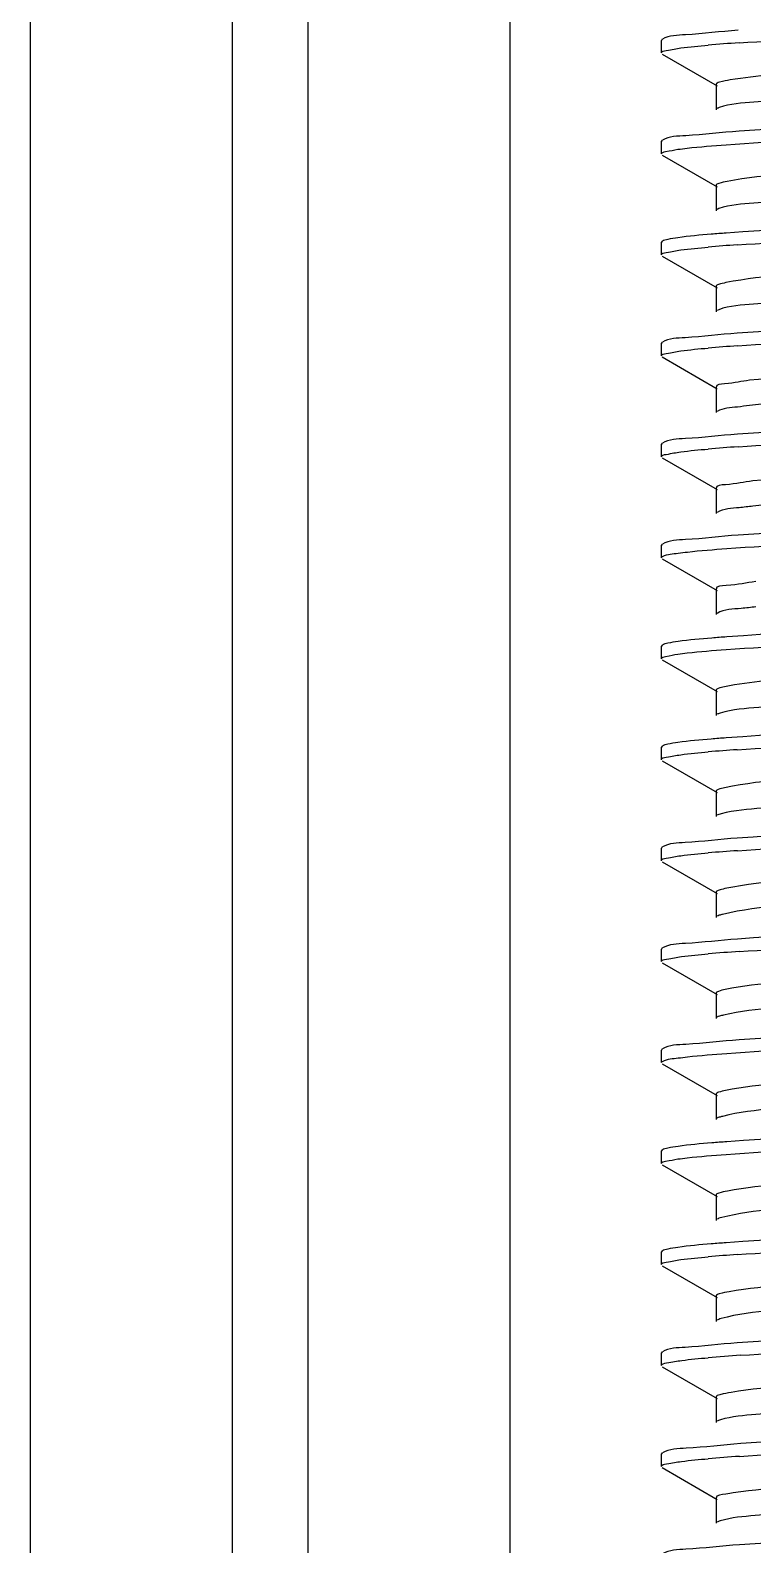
# Model space of a CAD drawing. Extents: x 1725261 to 1937680, y 860327 to 1571294.
# Drawn here: x 1825508.2 to 1825678.5, y 1249408 to 1249765.2 of the extents above; entities that cross this region are included whole.
import ezdxf

# ---------------------------------------------------------------- set-up
doc = ezdxf.new("R2010")
doc.units = 0
doc.header["$LTSCALE"] = 1000
doc.header["$MEASUREMENT"] = 0

msp = doc.modelspace()

# ---------------------------------------------------------------- linework, layer by layer
at = {"linetype": 'Continuous'}
for p, q in [((1825508.17, 1253335.18), (1825508.17, 1248594.16)), ((1825555.79, 1253335.18), (1825555.79, 1248594.16)), ((1825573.65, 1253335.18), (1825573.65, 1248594.16)), ((1825621.28, 1253335.18), (1825621.28, 1248594.16)), ((1825657.22, 1249763.09), (1825657, 1249762.83)), ((1825657, 1249759.85), (1825657, 1249762.83)), ((1825657, 1249759.85), (1825657, 1249762.83)), ((1825657.22, 1249759.59), (1825670.15, 1249752.11)), ((1825669.89, 1249752.41), (1825669.89, 1249746.46)), ((1825657.22, 1249739.28), (1825657, 1249739.02)), ((1825657, 1249736.04), (1825657, 1249739.02)), ((1825657, 1249736.04), (1825657, 1249739.02)), ((1825657.22, 1249735.78), (1825670.15, 1249728.3)), ((1825669.89, 1249728.6), (1825669.89, 1249722.64)), ((1825670.59, 1249723.14), (1825670.15, 1249722.95)), ((1825657.22, 1249715.46), (1825657, 1249715.2)), ((1825657, 1249712.23), (1825657, 1249715.2)), ((1825657, 1249712.23), (1825657, 1249715.2)), ((1825657.22, 1249711.96), (1825670.15, 1249704.48)), ((1825669.89, 1249704.78), (1825669.89, 1249698.83)), ((1825670.54, 1249699.31), (1825670.15, 1249699.13)), ((1825657.22, 1249691.65), (1825657, 1249691.39)), ((1825657, 1249688.41), (1825657, 1249691.39)), ((1825657, 1249688.41), (1825657, 1249691.39)), ((1825657.22, 1249688.15), (1825670.15, 1249680.67)), ((1825669.89, 1249680.97), (1825669.89, 1249675.02)), ((1825657.22, 1249667.84), (1825657, 1249667.58)), ((1825657, 1249664.6), (1825657, 1249667.58)), ((1825657, 1249664.6), (1825657, 1249667.58)), ((1825657.22, 1249664.34), (1825670.15, 1249656.86)), ((1825669.89, 1249657.16), (1825669.89, 1249651.21)), ((1825657.22, 1249644.02), (1825657, 1249643.76)), ((1825657, 1249640.79), (1825657, 1249643.76)), ((1825657, 1249640.79), (1825657, 1249643.76)), ((1825657.22, 1249640.53), (1825670.15, 1249633.04)), ((1825669.89, 1249633.35), (1825669.89, 1249627.39)), ((1825657.22, 1249620.21), (1825657, 1249619.95)), ((1825657, 1249616.97), (1825657, 1249619.95)), ((1825657, 1249616.97), (1825657, 1249619.95)), ((1825657.22, 1249616.71), (1825670.15, 1249609.23)), ((1825669.89, 1249609.53), (1825669.89, 1249603.58)), ((1825657.22, 1249596.4), (1825657, 1249596.14)), ((1825657, 1249593.16), (1825657, 1249596.14)), ((1825657, 1249593.16), (1825657, 1249596.14)), ((1825657.22, 1249592.9), (1825670.15, 1249585.42)), ((1825669.89, 1249585.72), (1825669.89, 1249579.77)), ((1825657.22, 1249572.59), (1825657, 1249572.33)), ((1825657, 1249569.35), (1825657, 1249572.33)), ((1825657, 1249569.35), (1825657, 1249572.33)), ((1825657.22, 1249569.09), (1825670.15, 1249561.61)), ((1825669.89, 1249561.91), (1825669.89, 1249555.95)), ((1825657.22, 1249548.77), (1825657, 1249548.51)), ((1825657, 1249545.54), (1825657, 1249548.51)), ((1825657, 1249545.54), (1825657, 1249548.51)), ((1825657.22, 1249545.28), (1825670.15, 1249537.79)), ((1825669.89, 1249538.09), (1825669.89, 1249532.14)), ((1825657.22, 1249524.96), (1825657, 1249524.7)), ((1825657, 1249521.72), (1825657, 1249524.7)), ((1825657, 1249521.72), (1825657, 1249524.7)), ((1825657.22, 1249521.46), (1825670.15, 1249513.98)), ((1825669.89, 1249514.28), (1825669.89, 1249508.33)), ((1825657.22, 1249501.15), (1825657, 1249500.89)), ((1825657, 1249497.91), (1825657, 1249500.89)), ((1825657, 1249497.91), (1825657, 1249500.89)), ((1825657.22, 1249497.65), (1825670.15, 1249490.17)), ((1825669.89, 1249490.47), (1825669.89, 1249484.52)), ((1825657.22, 1249477.34), (1825657, 1249477.07)), ((1825657, 1249474.1), (1825657, 1249477.07)), ((1825657, 1249474.1), (1825657, 1249477.07)), ((1825657.22, 1249473.84), (1825670.15, 1249466.35)), ((1825669.89, 1249466.66), (1825669.89, 1249460.7)), ((1825657.22, 1249453.52), (1825657, 1249453.26)), ((1825657, 1249450.28), (1825657, 1249453.26)), ((1825657, 1249450.28), (1825657, 1249453.26)), ((1825657.22, 1249450.02), (1825670.15, 1249442.54)), ((1825669.89, 1249442.84), (1825669.89, 1249436.89)), ((1825657.22, 1249429.71), (1825657, 1249429.45)), ((1825657, 1249426.47), (1825657, 1249429.45)), ((1825657, 1249426.47), (1825657, 1249429.45)), ((1825657.22, 1249426.21), (1825670.15, 1249418.73)), ((1825669.89, 1249419.03), (1825669.89, 1249413.08))]:
    msp.add_line(p, q, dxfattribs=at)
for centre, radius, start, end in [((1825702.76, 1249348.5), 414.65, 93.7954, 94.806), ((1825702.22, 1249307.6), 407.91, 93.8436, 94.8035), ((1825702.29, 1249282.91), 408.78, 93.8362, 94.8047), ((1825702.46, 1249256.92), 410.97, 93.8204, 94.8056), ((1825702.22, 1249188.54), 407.9, 93.8437, 94.8034), ((1825702.28, 1249163.89), 408.74, 93.8366, 94.8046), ((1825702.9, 1249132.26), 416.58, 93.7887, 94.801), ((1825702.22, 1249069.48), 407.89, 93.8438, 94.8034), ((1825703.35, 1249031.4), 422.21, 93.753, 94.8001), ((1825702.92, 1249013.01), 416.76, 93.7875, 94.801)]:
    msp.add_arc(centre, radius, start, end, dxfattribs=at)
for points, knots in [([(1825675.31, 1249762.24), (1825686.6, 1249763), (1825738, 1249765.47), (1825789.45, 1249766.67), (1825829.49, 1249769.39)], [0, 0, 0, 0, 0.21997, 1, 1, 1, 1]), ([(1825675.09, 1249765.2), (1825670.95, 1249764.92), (1825665.16, 1249764.12), (1825658.84, 1249764.01), (1825657.23, 1249763.09)], [0, 0, 0, 0, 0.690434, 1, 1, 1, 1]), ([(1825830.33, 1249763.09), (1825820.19, 1249761.62), (1825785.03, 1249760.03), (1825739.11, 1249757.9), (1825696.97, 1249755.56), (1825679.62, 1249754.54), (1825673.23, 1249753.49)], [0, 0, 0, 0, 0.195214, 0.66949, 0.876579, 1, 1, 1, 1]), ([(1825657, 1249759.85), (1825657, 1249760.29), (1825659.29, 1249760.57), (1825660.45, 1249760.88), (1825661.6, 1249761.03)], [0, 0, 0, 0, 0.271456, 1, 1, 1, 1]), ([(1825830.33, 1249757.14), (1825819.34, 1249755.55), (1825790.62, 1249754.37), (1825753.16, 1249752.45), (1825719.19, 1249750.84), (1825697.25, 1249749.79), (1825681.58, 1249748.39), (1825673.24, 1249747.86), (1825670.63, 1249746.97)], [0, 0, 0, 0, 0.2081, 0.537452, 0.703534, 0.845734, 0.94828, 1, 1, 1, 1]), ([(1825673.23, 1249753.49), (1825672.38, 1249753.35), (1825671.48, 1249753.14), (1825669.89, 1249752.74), (1825669.89, 1249752.41)], [0, 0, 0, 0, 0.718866, 1, 1, 1, 1]), ([(1825829.49, 1249748.55), (1825818.26, 1249747.79), (1825766.86, 1249745.31), (1825715.4, 1249744.11), (1825675.31, 1249741.4)], [0, 0, 0, 0, 0.218927, 1, 1, 1, 1]), ([(1825670.63, 1249746.97), (1825670.54, 1249746.93), (1825670.38, 1249746.87), (1825670.22, 1249746.8), (1825670.15, 1249746.76)], [0, 0, 0, 0, 0.55363, 1, 1, 1, 1]), ([(1825672.27, 1249738.21), (1825683.76, 1249739.06), (1825737.13, 1249741.66), (1825790.59, 1249742.7), (1825832.39, 1249745.78)], [0, 0, 0, 0, 0.21564, 1, 1, 1, 1]), ([(1825675.31, 1249741.4), (1825671.12, 1249741.12), (1825665.25, 1249740.31), (1825658.86, 1249740.21), (1825657.23, 1249739.28)], [0, 0, 0, 0, 0.690663, 1, 1, 1, 1]), ([(1825657, 1249736.04), (1825657, 1249736.41), (1825658.92, 1249736.73), (1825659.92, 1249736.99), (1825660.91, 1249737.13)], [0, 0, 0, 0, 0.274278, 1, 1, 1, 1]), ([(1825660.91, 1249737.13), (1825661.63, 1249737.23), (1825665.4, 1249737.69), (1825669.2, 1249737.99), (1825672.27, 1249738.21)], [0, 0, 0, 0, 0.191483, 1, 1, 1, 1]), ([(1825830.84, 1249739.35), (1825820.69, 1249737.79), (1825793.68, 1249736.66), (1825750.38, 1249734.51), (1825707.88, 1249732.16), (1825681.85, 1249731.28), (1825672.49, 1249729.55)], [0, 0, 0, 0, 0.194105, 0.509785, 0.82001, 1, 1, 1, 1]), ([(1825830.84, 1249733.4), (1825820.01, 1249731.73), (1825791.32, 1249730.63), (1825753.82, 1249728.66), (1825719.56, 1249727.05), (1825697.39, 1249725.99), (1825681.59, 1249724.56), (1825673.19, 1249724.06), (1825670.59, 1249723.14)], [0, 0, 0, 0, 0.204575, 0.534732, 0.702004, 0.845303, 0.948449, 1, 1, 1, 1]), ([(1825672.49, 1249729.55), (1825671.83, 1249729.43), (1825671.09, 1249729.26), (1825669.89, 1249728.87), (1825669.89, 1249728.6)], [0, 0, 0, 0, 0.712667, 1, 1, 1, 1]), ([(1825832.39, 1249724.94), (1825820.93, 1249724.1), (1825767.55, 1249721.5), (1825714.1, 1249720.44), (1825672.27, 1249717.38)], [0, 0, 0, 0, 0.215051, 1, 1, 1, 1]), ([(1825674.87, 1249714.59), (1825686.16, 1249715.36), (1825737.75, 1249717.84), (1825789.4, 1249719.03), (1825829.63, 1249721.77)], [0, 0, 0, 0, 0.219067, 1, 1, 1, 1]), ([(1825660.91, 1249716.29), (1825660.1, 1249716.18), (1825658.87, 1249715.97), (1825657.62, 1249715.69), (1825657.23, 1249715.46)], [0, 0, 0, 0, 0.643579, 1, 1, 1, 1]), ([(1825672.27, 1249717.38), (1825671.1, 1249717.29), (1825667.31, 1249717), (1825663.52, 1249716.66), (1825660.91, 1249716.29)], [0, 0, 0, 0, 0.307323, 1, 1, 1, 1]), ([(1825831.32, 1249715.62), (1825821.28, 1249713.96), (1825794.17, 1249712.92), (1825750.59, 1249710.71), (1825707.75, 1249708.29), (1825681.51, 1249707.51), (1825672.2, 1249705.68)], [0, 0, 0, 0, 0.1914, 0.508904, 0.82143, 1, 1, 1, 1]), ([(1825657, 1249712.23), (1825657, 1249712.66), (1825659.27, 1249712.94), (1825660.42, 1249713.26), (1825661.57, 1249713.4)], [0, 0, 0, 0, 0.271597, 1, 1, 1, 1]), ([(1825831.32, 1249709.66), (1825820.67, 1249707.91), (1825792.02, 1249706.91), (1825754.49, 1249704.87), (1825719.96, 1249703.25), (1825697.55, 1249702.2), (1825681.62, 1249700.73), (1825673.14, 1249700.26), (1825670.54, 1249699.31)], [0, 0, 0, 0, 0.200932, 0.531835, 0.700309, 0.844745, 0.948548, 1, 1, 1, 1]), ([(1825672.2, 1249705.68), (1825671.61, 1249705.57), (1825670.94, 1249705.42), (1825669.89, 1249705.03), (1825669.89, 1249704.78)], [0, 0, 0, 0, 0.709469, 1, 1, 1, 1]), ([(1825829.63, 1249700.94), (1825818.35, 1249700.17), (1825766.76, 1249697.68), (1825715.11, 1249696.49), (1825674.87, 1249693.75)], [0, 0, 0, 0, 0.219037, 1, 1, 1, 1]), ([(1825674.94, 1249690.78), (1825686.22, 1249691.55), (1825737.75, 1249694.03), (1825789.35, 1249695.22), (1825829.54, 1249697.95)], [0, 0, 0, 0, 0.219143, 1, 1, 1, 1]), ([(1825674.87, 1249693.75), (1825670.79, 1249693.47), (1825665.06, 1249692.68), (1825658.82, 1249692.57), (1825657.23, 1249691.65)], [0, 0, 0, 0, 0.690196, 1, 1, 1, 1]), ([(1825831.77, 1249691.88), (1825823.01, 1249690.33), (1825798.83, 1249689.37), (1825758.74, 1249687.13), (1825716.25, 1249685.23), (1825688.96, 1249683.85), (1825677.82, 1249682.65)], [0, 0, 0, 0, 0.172879, 0.468878, 0.781995, 1, 1, 1, 1]), ([(1825657, 1249688.41), (1825657, 1249688.84), (1825659.27, 1249689.13), (1825660.41, 1249689.44), (1825661.56, 1249689.59)], [0, 0, 0, 0, 0.271633, 1, 1, 1, 1]), ([(1825831.77, 1249685.93), (1825823.01, 1249684.38), (1825798.83, 1249683.42), (1825758.74, 1249681.18), (1825716.25, 1249679.28), (1825688.96, 1249677.89), (1825677.82, 1249676.69)], [0, 0, 0, 0, 0.172879, 0.468878, 0.781995, 1, 1, 1, 1]), ([(1825677.82, 1249682.65), (1825675.84, 1249682.44), (1825673.95, 1249681.85), (1825669.88, 1249681.7), (1825669.89, 1249680.97)], [0, 0, 0, 0, 0.733223, 1, 1, 1, 1]), ([(1825677.82, 1249676.69), (1825676.85, 1249676.59), (1825674.31, 1249676.21), (1825671.56, 1249676.14), (1825670.15, 1249675.32)], [0, 0, 0, 0, 0.372684, 1, 1, 1, 1]), ([(1825829.54, 1249677.12), (1825818.26, 1249676.35), (1825766.73, 1249673.87), (1825715.13, 1249672.68), (1825674.94, 1249669.94)], [0, 0, 0, 0, 0.219178, 1, 1, 1, 1]), ([(1825675.08, 1249666.97), (1825686.36, 1249667.74), (1825737.83, 1249670.22), (1825789.37, 1249671.41), (1825829.5, 1249674.14)], [0, 0, 0, 0, 0.219437, 1, 1, 1, 1]), ([(1825674.94, 1249669.94), (1825670.84, 1249669.66), (1825665.09, 1249668.87), (1825658.82, 1249668.76), (1825657.23, 1249667.84)], [0, 0, 0, 0, 0.690275, 1, 1, 1, 1]), ([(1825657, 1249664.6), (1825657, 1249665.03), (1825659.27, 1249665.32), (1825660.42, 1249665.63), (1825661.57, 1249665.78)], [0, 0, 0, 0, 0.271588, 1, 1, 1, 1]), ([(1825832.18, 1249668.14), (1825823.73, 1249666.53), (1825799.93, 1249665.67), (1825760.2, 1249663.36), (1825717.52, 1249661.49), (1825689.93, 1249660.09), (1825678.54, 1249658.91)], [0, 0, 0, 0, 0.167774, 0.461831, 0.776883, 1, 1, 1, 1]), ([(1825832.18, 1249662.19), (1825823.73, 1249660.57), (1825799.93, 1249659.71), (1825760.2, 1249657.41), (1825717.52, 1249655.54), (1825689.93, 1249654.13), (1825678.54, 1249652.96)], [0, 0, 0, 0, 0.167774, 0.461831, 0.776883, 1, 1, 1, 1]), ([(1825678.54, 1249658.91), (1825676.38, 1249658.69), (1825674.34, 1249658.04), (1825669.89, 1249657.95), (1825669.89, 1249657.16)], [0, 0, 0, 0, 0.734072, 1, 1, 1, 1]), ([(1825678.54, 1249652.96), (1825677.48, 1249652.85), (1825674.71, 1249652.44), (1825671.69, 1249652.4), (1825670.15, 1249651.51)], [0, 0, 0, 0, 0.374658, 1, 1, 1, 1]), ([(1825829.5, 1249653.3), (1825818.23, 1249652.54), (1825766.76, 1249650.06), (1825715.22, 1249648.86), (1825675.08, 1249646.14)], [0, 0, 0, 0, 0.219145, 1, 1, 1, 1]), ([(1825672.43, 1249642.97), (1825683.94, 1249643.81), (1825737.28, 1249646.41), (1825790.7, 1249647.46), (1825832.44, 1249650.53)], [0, 0, 0, 0, 0.216129, 1, 1, 1, 1]), ([(1825675.08, 1249646.14), (1825670.95, 1249645.86), (1825665.15, 1249645.05), (1825658.84, 1249644.95), (1825657.23, 1249644.02)], [0, 0, 0, 0, 0.690428, 1, 1, 1, 1]), ([(1825657, 1249640.79), (1825657, 1249640.91), (1825658.41, 1249641.8), (1825659.7, 1249641.71), (1825660.95, 1249641.88)], [0, 0, 0, 0, 0.088901, 1, 1, 1, 1]), ([(1825660.95, 1249641.88), (1825661.68, 1249641.98), (1825665.5, 1249642.45), (1825669.33, 1249642.75), (1825672.43, 1249642.97)], [0, 0, 0, 0, 0.191572, 1, 1, 1, 1]), ([(1825679.29, 1249635.17), (1825676.95, 1249634.94), (1825674.74, 1249634.22), (1825669.89, 1249634.2), (1825669.89, 1249633.35)], [0, 0, 0, 0, 0.734772, 1, 1, 1, 1]), ([(1825832.44, 1249629.7), (1825821.01, 1249628.85), (1825767.67, 1249626.25), (1825714.25, 1249625.19), (1825672.43, 1249622.14)], [0, 0, 0, 0, 0.214712, 1, 1, 1, 1]), ([(1825679.29, 1249629.22), (1825678.14, 1249629.11), (1825675.11, 1249628.67), (1825671.82, 1249628.66), (1825670.15, 1249627.69)], [0, 0, 0, 0, 0.376452, 1, 1, 1, 1]), ([(1825672.27, 1249619.15), (1825683.76, 1249619.99), (1825737.14, 1249622.59), (1825790.59, 1249623.64), (1825832.39, 1249626.72)], [0, 0, 0, 0, 0.215653, 1, 1, 1, 1]), ([(1825660.95, 1249621.05), (1825660.14, 1249620.93), (1825658.89, 1249620.72), (1825657.62, 1249620.44), (1825657.23, 1249620.21)], [0, 0, 0, 0, 0.644071, 1, 1, 1, 1]), ([(1825660.91, 1249618.06), (1825661.63, 1249618.17), (1825665.41, 1249618.63), (1825669.2, 1249618.93), (1825672.27, 1249619.15)], [0, 0, 0, 0, 0.191488, 1, 1, 1, 1]), ([(1825672.43, 1249622.14), (1825671.25, 1249622.05), (1825667.42, 1249621.75), (1825663.59, 1249621.42), (1825660.95, 1249621.05)], [0, 0, 0, 0, 0.307216, 1, 1, 1, 1]), ([(1825832.92, 1249620.67), (1825823.66, 1249618.56), (1825787.49, 1249617.87), (1825740.28, 1249615.09), (1825696.11, 1249612.52), (1825678.11, 1249611.68), (1825671.88, 1249610.37)], [0, 0, 0, 0, 0.176446, 0.666999, 0.881663, 1, 1, 1, 1]), ([(1825657, 1249616.97), (1825657, 1249617.35), (1825658.92, 1249617.67), (1825659.93, 1249617.93), (1825660.91, 1249618.06)], [0, 0, 0, 0, 0.274271, 1, 1, 1, 1]), ([(1825832.49, 1249614.62), (1825822.61, 1249612.61), (1825794.62, 1249611.99), (1825749.78, 1249609.17), (1825708.84, 1249607.77), (1825682.82, 1249605.65), (1825673.8, 1249605.04), (1825670.87, 1249604.17)], [0, 0, 0, 0, 0.18687, 0.514831, 0.834376, 0.943334, 1, 1, 1, 1]), ([(1825671.88, 1249610.37), (1825671.38, 1249610.26), (1825670.78, 1249610.13), (1825669.89, 1249609.75), (1825669.89, 1249609.53)], [0, 0, 0, 0, 0.704889, 1, 1, 1, 1]), ([(1825832.39, 1249605.88), (1825820.93, 1249605.04), (1825767.55, 1249602.43), (1825714.1, 1249601.38), (1825672.27, 1249598.31)], [0, 0, 0, 0, 0.215042, 1, 1, 1, 1]), ([(1825670.87, 1249604.17), (1825670.73, 1249604.12), (1825670.48, 1249604.04), (1825670.25, 1249603.94), (1825670.15, 1249603.88)], [0, 0, 0, 0, 0.569367, 1, 1, 1, 1]), ([(1825674.87, 1249595.52), (1825686.16, 1249596.29), (1825737.75, 1249598.78), (1825789.4, 1249599.96), (1825829.63, 1249602.71)], [0, 0, 0, 0, 0.219068, 1, 1, 1, 1]), ([(1825660.91, 1249597.23), (1825660.1, 1249597.11), (1825658.87, 1249596.9), (1825657.62, 1249596.62), (1825657.23, 1249596.4)], [0, 0, 0, 0, 0.643594, 1, 1, 1, 1]), ([(1825672.27, 1249598.31), (1825671.1, 1249598.23), (1825667.31, 1249597.93), (1825663.52, 1249597.59), (1825660.91, 1249597.23)], [0, 0, 0, 0, 0.307318, 1, 1, 1, 1]), ([(1825657, 1249593.16), (1825657, 1249593.59), (1825659.27, 1249593.88), (1825660.42, 1249594.19), (1825661.57, 1249594.34)], [0, 0, 0, 0, 0.271594, 1, 1, 1, 1]), ([(1825833.23, 1249596.93), (1825824.24, 1249594.66), (1825797.42, 1249594.46), (1825753.65, 1249591.65), (1825709.15, 1249589.22), (1825681.6, 1249588.58), (1825671.92, 1249586.56)], [0, 0, 0, 0, 0.172051, 0.492047, 0.816531, 1, 1, 1, 1]), ([(1825832.56, 1249590.83), (1825822.82, 1249588.81), (1825795.14, 1249588.21), (1825750.6, 1249585.41), (1825709.76, 1249583.95), (1825683.47, 1249581.93), (1825674.25, 1249581.25), (1825671.14, 1249580.43)], [0, 0, 0, 0, 0.184387, 0.509861, 0.829743, 0.940495, 1, 1, 1, 1]), ([(1825671.92, 1249586.56), (1825671.4, 1249586.46), (1825670.79, 1249586.32), (1825669.89, 1249585.94), (1825669.89, 1249585.72)], [0, 0, 0, 0, 0.705216, 1, 1, 1, 1]), ([(1825671.14, 1249580.43), (1825670.94, 1249580.38), (1825670.61, 1249580.28), (1825670.28, 1249580.14), (1825670.15, 1249580.07)], [0, 0, 0, 0, 0.58242, 1, 1, 1, 1]), ([(1825829.63, 1249581.87), (1825818.35, 1249581.1), (1825766.76, 1249578.62), (1825715.11, 1249577.43), (1825674.87, 1249574.69)], [0, 0, 0, 0, 0.219029, 1, 1, 1, 1]), ([(1825674.94, 1249571.71), (1825686.22, 1249572.48), (1825737.75, 1249574.96), (1825789.35, 1249576.15), (1825829.55, 1249578.89)], [0, 0, 0, 0, 0.219138, 1, 1, 1, 1]), ([(1825674.87, 1249574.69), (1825670.79, 1249574.41), (1825665.06, 1249573.61), (1825658.82, 1249573.5), (1825657.23, 1249572.59)], [0, 0, 0, 0, 0.690195, 1, 1, 1, 1]), ([(1825833.52, 1249573.2), (1825830.52, 1249572.34), (1825821.41, 1249571.7), (1825795.28, 1249569.63), (1825754.38, 1249568.2), (1825709.66, 1249565.39), (1825681.8, 1249564.78), (1825671.98, 1249562.76)], [0, 0, 0, 0, 0.057838, 0.167543, 0.487244, 0.814181, 1, 1, 1, 1]), ([(1825657, 1249569.35), (1825657, 1249569.78), (1825659.27, 1249570.07), (1825660.41, 1249570.38), (1825661.56, 1249570.53)], [0, 0, 0, 0, 0.271633, 1, 1, 1, 1]), ([(1825832.61, 1249567.02), (1825823, 1249565.01), (1825795.62, 1249564.38), (1825751.32, 1249561.92), (1825707.49, 1249559.22), (1825680.6, 1249558.87), (1825671.45, 1249556.69)], [0, 0, 0, 0, 0.182223, 0.50526, 0.82533, 1, 1, 1, 1]), ([(1825671.98, 1249562.76), (1825671.45, 1249562.65), (1825670.82, 1249562.51), (1825669.89, 1249562.13), (1825669.89, 1249561.91)], [0, 0, 0, 0, 0.705925, 1, 1, 1, 1]), ([(1825829.55, 1249558.05), (1825818.26, 1249557.29), (1825766.73, 1249554.8), (1825715.13, 1249553.61), (1825674.94, 1249550.88)], [0, 0, 0, 0, 0.219177, 1, 1, 1, 1]), ([(1825671.45, 1249556.69), (1825671.18, 1249556.63), (1825670.74, 1249556.51), (1825670.31, 1249556.35), (1825670.15, 1249556.26)], [0, 0, 0, 0, 0.593796, 1, 1, 1, 1]), ([(1825675.38, 1249547.93), (1825686.51, 1249548.68), (1825737.46, 1249551.13), (1825788.47, 1249552.37), (1825828.23, 1249554.99)], [0, 0, 0, 0, 0.218817, 1, 1, 1, 1]), ([(1825674.94, 1249550.88), (1825670.84, 1249550.6), (1825665.09, 1249549.8), (1825658.82, 1249549.69), (1825657.23, 1249548.77)], [0, 0, 0, 0, 0.690271, 1, 1, 1, 1]), ([(1825824.89, 1249548.14), (1825813.25, 1249547), (1825785.45, 1249545.58), (1825742.77, 1249543.75), (1825703.57, 1249541.4), (1825680.23, 1249540.62), (1825672.06, 1249538.97)], [0, 0, 0, 0, 0.228997, 0.545176, 0.836537, 1, 1, 1, 1]), ([(1825657, 1249545.54), (1825657, 1249545.98), (1825659.36, 1249546.26), (1825660.54, 1249546.58), (1825661.73, 1249546.74)], [0, 0, 0, 0, 0.27108, 1, 1, 1, 1]), ([(1825824.89, 1249542.19), (1825813.11, 1249541.04), (1825784.98, 1249539.59), (1825741.93, 1249537.8), (1825702.77, 1249535.31), (1825679.56, 1249534.71), (1825671.63, 1249532.92)], [0, 0, 0, 0, 0.23121, 0.549998, 0.841262, 1, 1, 1, 1]), ([(1825672.06, 1249538.97), (1825671.51, 1249538.86), (1825670.87, 1249538.71), (1825669.89, 1249538.33), (1825669.89, 1249538.09)], [0, 0, 0, 0, 0.706927, 1, 1, 1, 1]), ([(1825671.63, 1249532.92), (1825671.33, 1249532.85), (1825670.82, 1249532.73), (1825670.33, 1249532.55), (1825670.15, 1249532.44)], [0, 0, 0, 0, 0.599352, 1, 1, 1, 1]), ([(1825828.23, 1249534.15), (1825816.94, 1249533.41), (1825765.99, 1249530.97), (1825714.98, 1249529.76), (1825675.38, 1249527.09)], [0, 0, 0, 0, 0.221759, 1, 1, 1, 1]), ([(1825672.43, 1249523.91), (1825683.94, 1249524.75), (1825737.28, 1249527.35), (1825790.7, 1249528.39), (1825832.45, 1249531.47)], [0, 0, 0, 0, 0.216148, 1, 1, 1, 1]), ([(1825675.38, 1249527.09), (1825671.17, 1249526.81), (1825665.28, 1249525.99), (1825658.86, 1249525.9), (1825657.23, 1249524.96)], [0, 0, 0, 0, 0.690689, 1, 1, 1, 1]), ([(1825657, 1249521.72), (1825657, 1249521.85), (1825658.41, 1249522.73), (1825659.7, 1249522.64), (1825660.95, 1249522.82)], [0, 0, 0, 0, 0.088892, 1, 1, 1, 1]), ([(1825660.95, 1249522.82), (1825661.68, 1249522.92), (1825665.5, 1249523.38), (1825669.33, 1249523.69), (1825672.43, 1249523.91)], [0, 0, 0, 0, 0.191574, 1, 1, 1, 1]), ([(1825825.65, 1249524.4), (1825814.17, 1249523.24), (1825786.45, 1249521.82), (1825743.7, 1249519.97), (1825704.13, 1249517.63), (1825680.49, 1249516.82), (1825672.16, 1249515.17)], [0, 0, 0, 0, 0.22522, 0.541066, 0.834324, 1, 1, 1, 1]), ([(1825672.16, 1249515.17), (1825671.58, 1249515.06), (1825670.92, 1249514.91), (1825669.89, 1249514.52), (1825669.89, 1249514.28)], [0, 0, 0, 0, 0.708145, 1, 1, 1, 1]), ([(1825825.65, 1249518.45), (1825813.9, 1249517.26), (1825785.6, 1249515.81), (1825742.17, 1249514.02), (1825702.68, 1249511.41), (1825679.26, 1249510.96), (1825671.4, 1249509.06)], [0, 0, 0, 0, 0.229214, 0.549847, 0.842959, 1, 1, 1, 1]), ([(1825671.4, 1249509.06), (1825671.15, 1249508.99), (1825670.72, 1249508.88), (1825670.31, 1249508.72), (1825670.15, 1249508.63)], [0, 0, 0, 0, 0.591731, 1, 1, 1, 1]), ([(1825832.45, 1249510.63), (1825821.01, 1249509.79), (1825767.67, 1249507.19), (1825714.25, 1249506.12), (1825672.43, 1249503.07)], [0, 0, 0, 0, 0.214698, 1, 1, 1, 1]), ([(1825672.28, 1249500.09), (1825683.77, 1249500.93), (1825737.14, 1249503.53), (1825790.59, 1249504.58), (1825832.39, 1249507.65)], [0, 0, 0, 0, 0.215666, 1, 1, 1, 1]), ([(1825660.95, 1249501.98), (1825660.14, 1249501.87), (1825658.89, 1249501.65), (1825657.62, 1249501.37), (1825657.23, 1249501.15)], [0, 0, 0, 0, 0.644088, 1, 1, 1, 1]), ([(1825672.43, 1249503.07), (1825671.26, 1249502.99), (1825667.42, 1249502.69), (1825663.59, 1249502.35), (1825660.95, 1249501.98)], [0, 0, 0, 0, 0.307214, 1, 1, 1, 1]), ([(1825657, 1249497.91), (1825657, 1249498.29), (1825658.92, 1249498.6), (1825659.93, 1249498.86), (1825660.91, 1249499)], [0, 0, 0, 0, 0.274264, 1, 1, 1, 1]), ([(1825660.91, 1249499), (1825661.63, 1249499.1), (1825665.41, 1249499.56), (1825669.21, 1249499.86), (1825672.28, 1249500.09)], [0, 0, 0, 0, 0.191492, 1, 1, 1, 1]), ([(1825826.39, 1249500.67), (1825815.14, 1249499.48), (1825787.73, 1249498.08), (1825745.16, 1249496.2), (1825705.21, 1249493.93), (1825681.19, 1249493.01), (1825672.56, 1249491.44)], [0, 0, 0, 0, 0.2201, 0.53401, 0.829213, 1, 1, 1, 1]), ([(1825826.39, 1249494.71), (1825814.69, 1249493.48), (1825786.25, 1249492.04), (1825742.49, 1249490.25), (1825702.67, 1249487.52), (1825679.03, 1249487.21), (1825671.22, 1249485.2)], [0, 0, 0, 0, 0.226945, 0.549209, 0.84423, 1, 1, 1, 1]), ([(1825672.56, 1249491.44), (1825671.88, 1249491.31), (1825671.12, 1249491.14), (1825669.89, 1249490.74), (1825669.89, 1249490.47)], [0, 0, 0, 0, 0.71294, 1, 1, 1, 1]), ([(1825832.39, 1249486.82), (1825820.93, 1249485.97), (1825767.56, 1249483.37), (1825714.11, 1249482.31), (1825672.28, 1249479.25)], [0, 0, 0, 0, 0.215033, 1, 1, 1, 1]), ([(1825671.22, 1249485.2), (1825671, 1249485.14), (1825670.64, 1249485.04), (1825670.29, 1249484.9), (1825670.15, 1249484.82)], [0, 0, 0, 0, 0.584772, 1, 1, 1, 1]), ([(1825674.87, 1249476.46), (1825686.16, 1249477.23), (1825737.75, 1249479.71), (1825789.4, 1249480.9), (1825829.64, 1249483.65)], [0, 0, 0, 0, 0.219069, 1, 1, 1, 1]), ([(1825660.91, 1249478.16), (1825660.11, 1249478.05), (1825658.87, 1249477.84), (1825657.62, 1249477.56), (1825657.23, 1249477.34)], [0, 0, 0, 0, 0.643609, 1, 1, 1, 1]), ([(1825672.28, 1249479.25), (1825671.11, 1249479.17), (1825667.31, 1249478.87), (1825663.52, 1249478.53), (1825660.91, 1249478.16)], [0, 0, 0, 0, 0.307313, 1, 1, 1, 1]), ([(1825827.1, 1249476.93), (1825816.1, 1249475.72), (1825788.99, 1249474.35), (1825746.62, 1249472.43), (1825706.32, 1249470.22), (1825681.92, 1249469.21), (1825672.99, 1249467.7)], [0, 0, 0, 0, 0.215, 0.526978, 0.824118, 1, 1, 1, 1]), ([(1825657, 1249474.1), (1825657, 1249474.53), (1825659.27, 1249474.82), (1825660.42, 1249475.13), (1825661.57, 1249475.28)], [0, 0, 0, 0, 0.271592, 1, 1, 1, 1]), ([(1825827.1, 1249470.98), (1825815.47, 1249469.7), (1825786.92, 1249468.26), (1825742.86, 1249466.49), (1825702.73, 1249463.62), (1825678.86, 1249463.47), (1825671.07, 1249461.35)], [0, 0, 0, 0, 0.224438, 0.548154, 0.845143, 1, 1, 1, 1]), ([(1825672.99, 1249467.7), (1825672.21, 1249467.57), (1825671.35, 1249467.37), (1825669.89, 1249466.97), (1825669.89, 1249466.66)], [0, 0, 0, 0, 0.716901, 1, 1, 1, 1]), ([(1825829.64, 1249462.81), (1825818.35, 1249462.04), (1825766.76, 1249459.55), (1825715.11, 1249458.37), (1825674.87, 1249455.62)], [0, 0, 0, 0, 0.219021, 1, 1, 1, 1]), ([(1825671.07, 1249461.35), (1825670.89, 1249461.3), (1825670.57, 1249461.2), (1825670.27, 1249461.07), (1825670.15, 1249461)], [0, 0, 0, 0, 0.578442, 1, 1, 1, 1]), ([(1825675.71, 1249452.7), (1825686.9, 1249453.45), (1825737.84, 1249455.89), (1825788.84, 1249457.12), (1825828.53, 1249459.76)], [0, 0, 0, 0, 0.219887, 1, 1, 1, 1]), ([(1825674.87, 1249455.62), (1825670.79, 1249455.34), (1825665.06, 1249454.55), (1825658.82, 1249454.44), (1825657.23, 1249453.52)], [0, 0, 0, 0, 0.690194, 1, 1, 1, 1]), ([(1825657, 1249450.28), (1825657, 1249450.74), (1825659.4, 1249451.01), (1825660.6, 1249451.34), (1825661.8, 1249451.49)], [0, 0, 0, 0, 0.27083, 1, 1, 1, 1]), ([(1825827.77, 1249453.19), (1825817.02, 1249451.95), (1825790.24, 1249450.61), (1825748.08, 1249448.66), (1825707.45, 1249446.51), (1825682.67, 1249445.42), (1825673.46, 1249443.96)], [0, 0, 0, 0, 0.209915, 0.519968, 0.819038, 1, 1, 1, 1]), ([(1825827.77, 1249447.24), (1825816.23, 1249445.91), (1825787.59, 1249444.57), (1825743.38, 1249442.35), (1825705.38, 1249440.83), (1825681.78, 1249438.91), (1825673.65, 1249438.28), (1825670.95, 1249437.5)], [0, 0, 0, 0, 0.221704, 0.546695, 0.845683, 0.946468, 1, 1, 1, 1]), ([(1825673.46, 1249443.96), (1825672.56, 1249443.82), (1825671.6, 1249443.59), (1825669.89, 1249443.2), (1825669.89, 1249442.84)], [0, 0, 0, 0, 0.720201, 1, 1, 1, 1]), ([(1825670.95, 1249437.5), (1825670.8, 1249437.45), (1825670.52, 1249437.37), (1825670.26, 1249437.25), (1825670.15, 1249437.19)], [0, 0, 0, 0, 0.572701, 1, 1, 1, 1]), ([(1825828.53, 1249438.92), (1825817.3, 1249438.18), (1825766.36, 1249435.73), (1825715.36, 1249434.51), (1825675.71, 1249431.87)], [0, 0, 0, 0, 0.220721, 1, 1, 1, 1]), ([(1825675.39, 1249428.87), (1825686.52, 1249429.62), (1825737.47, 1249432.07), (1825788.48, 1249433.3), (1825828.24, 1249435.93)], [0, 0, 0, 0, 0.218851, 1, 1, 1, 1]), ([(1825675.71, 1249431.87), (1825671.43, 1249431.58), (1825665.43, 1249430.75), (1825658.89, 1249430.66), (1825657.23, 1249429.71)], [0, 0, 0, 0, 0.691013, 1, 1, 1, 1]), ([(1825828.42, 1249429.46), (1825817.93, 1249428.19), (1825791.47, 1249426.88), (1825749.54, 1249424.89), (1825708.6, 1249422.79), (1825683.45, 1249421.63), (1825673.96, 1249420.23)], [0, 0, 0, 0, 0.204842, 0.512973, 0.813968, 1, 1, 1, 1]), ([(1825657, 1249426.47), (1825657, 1249426.92), (1825659.36, 1249427.19), (1825660.54, 1249427.52), (1825661.73, 1249427.67)], [0, 0, 0, 0, 0.271071, 1, 1, 1, 1]), ([(1825828.42, 1249423.5), (1825816.98, 1249422.12), (1825788.29, 1249420.81), (1825743.86, 1249418.54), (1825705.48, 1249417.04), (1825681.69, 1249415.07), (1825673.52, 1249414.46), (1825670.86, 1249413.66)], [0, 0, 0, 0, 0.218801, 0.544965, 0.846028, 0.947082, 1, 1, 1, 1]), ([(1825673.96, 1249420.23), (1825673.36, 1249420.14), (1825672.21, 1249419.81), (1825669.89, 1249419.85), (1825669.89, 1249419.03)], [0, 0, 0, 0, 0.421169, 1, 1, 1, 1]), ([(1825828.24, 1249415.09), (1825816.95, 1249414.34), (1825766, 1249411.91), (1825714.99, 1249410.7), (1825675.39, 1249408.03)], [0, 0, 0, 0, 0.221727, 1, 1, 1, 1]), ([(1825670.86, 1249413.66), (1825670.72, 1249413.62), (1825670.48, 1249413.54), (1825670.25, 1249413.43), (1825670.15, 1249413.38)], [0, 0, 0, 0, 0.567505, 1, 1, 1, 1]), ([(1825672.44, 1249404.85), (1825683.95, 1249405.69), (1825737.29, 1249408.28), (1825790.71, 1249409.33), (1825832.45, 1249412.41)], [0, 0, 0, 0, 0.216168, 1, 1, 1, 1]), ([(1825675.39, 1249408.03), (1825671.18, 1249407.75), (1825665.29, 1249406.93), (1825658.86, 1249406.84), (1825657.23, 1249405.9)], [0, 0, 0, 0, 0.690699, 1, 1, 1, 1])]:
    msp.add_open_spline(points, degree=3, knots=knots, dxfattribs=at)
for points in [[(1825661.6, 1249761.03), (1825663.73, 1249761.31), (1825665.87, 1249761.51), (1825668.02, 1249761.69)], [(1825661.57, 1249713.4), (1825663.73, 1249713.69), (1825665.89, 1249713.89), (1825668.06, 1249714.07)], [(1825661.56, 1249689.59), (1825663.71, 1249689.87), (1825665.88, 1249690.07), (1825668.05, 1249690.26)], [(1825661.57, 1249665.78), (1825663.72, 1249666.06), (1825665.88, 1249666.26), (1825668.03, 1249666.44)], [(1825661.57, 1249594.34), (1825663.73, 1249594.62), (1825665.89, 1249594.82), (1825668.06, 1249595.01)], [(1825661.56, 1249570.53), (1825663.71, 1249570.81), (1825665.88, 1249571.01), (1825668.05, 1249571.19)], [(1825661.73, 1249546.74), (1825663.82, 1249547), (1825665.93, 1249547.2), (1825668.04, 1249547.38)], [(1825661.57, 1249475.28), (1825663.73, 1249475.56), (1825665.89, 1249475.76), (1825668.06, 1249475.94)], [(1825661.8, 1249451.49), (1825663.87, 1249451.76), (1825665.94, 1249451.95), (1825668.02, 1249452.13)], [(1825661.73, 1249427.67), (1825663.82, 1249427.94), (1825665.93, 1249428.14), (1825668.04, 1249428.31)]]:
    msp.add_open_spline(points, degree=3, dxfattribs=at)

doc.saveas('drawing.dxf')
